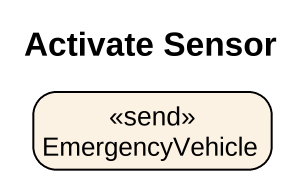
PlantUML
@startuml
title Activate Sensor
hide empty description
state EmergencyVehicle <<send>>
@enduml
